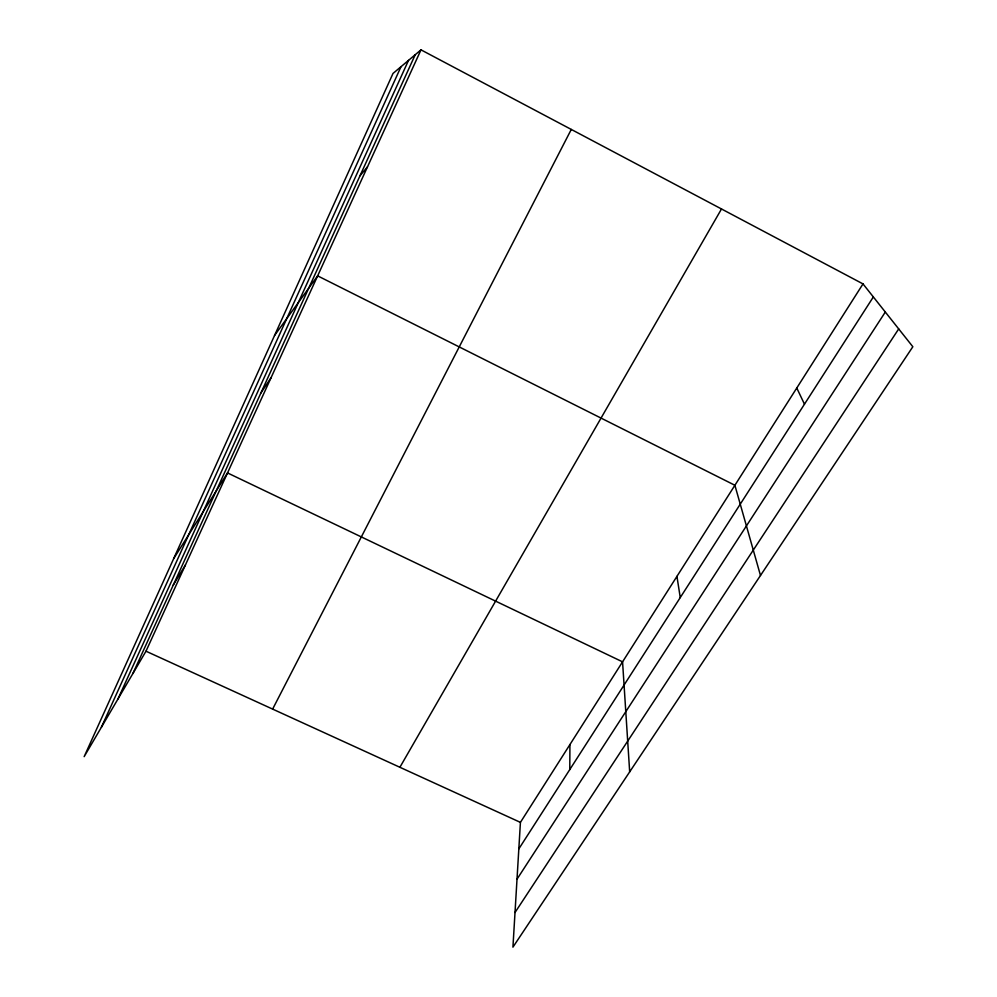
<?xml version="1.0" encoding="UTF-8"?>
<svg xmlns="http://www.w3.org/2000/svg" width="997" height="997" viewBox="0 0 997 997"><rect width="100%" height="100%" fill="white"/><g stroke="black" fill="none" stroke-linecap="round" stroke-linejoin="round"><path stroke-width="1.5" d="M569.786 769.572L569.923 744.585M863.003 283.908L520.422 822.375L512.932 947.15L912.841 346.744L863.003 283.908L420.996 49.85L393.005 73.454L84.159 756.648L145.986 651.203L420.996 49.85M101.395 727.249L400.993 66.724M117.933 699.059L408.521 60.368M132.913 673.511L415.226 54.723M272.63 709.091L571.281 129.436M399.897 767.279L721.504 208.971M173.179 585.239L185.454 564.913M173.628 558.731L227.515 472.927L622.564 661.846L629.68 771.877M518.839 848.883L873.347 296.944M517.019 879.167L885.311 312.036M515.013 912.504L898.708 328.91M260.853 393.08L271.084 377.651M274.549 335.478L317.632 275.857L734.889 485.265L760.487 575.481M359.992 175.784L367.482 166.86M145.986 651.203L520.422 822.375M796.777 388.007L804.467 404.184M676.938 576.366L680.253 597.577"/></g></svg>
